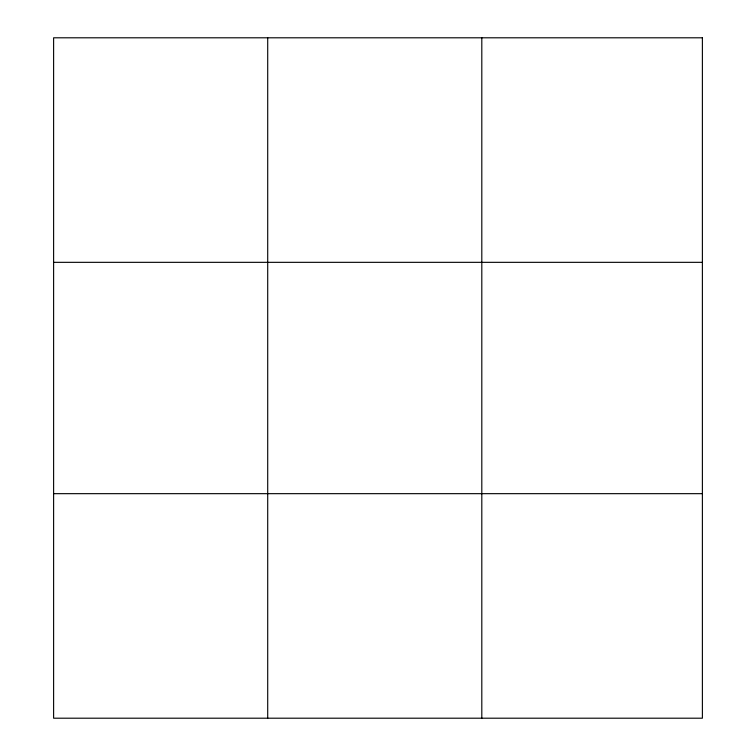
<?xml version="1.0" encoding="UTF-8"?>
<svg xmlns="http://www.w3.org/2000/svg" width="756" height="756" viewBox="0 0 756 756"><rect width="100%" height="100%" fill="white"/><g stroke="black" fill="none" stroke-linecap="round" stroke-linejoin="round"><path stroke-width="1.13" d="M267.709 37.8L267.709 718.2M481.808 37.8L481.808 718.2M53.61 262.332L702.39 262.332M53.61 493.668L702.39 493.668M702.39 37.8L702.39 718.2L53.61 718.2L53.61 37.8L702.39 37.8"/></g></svg>
